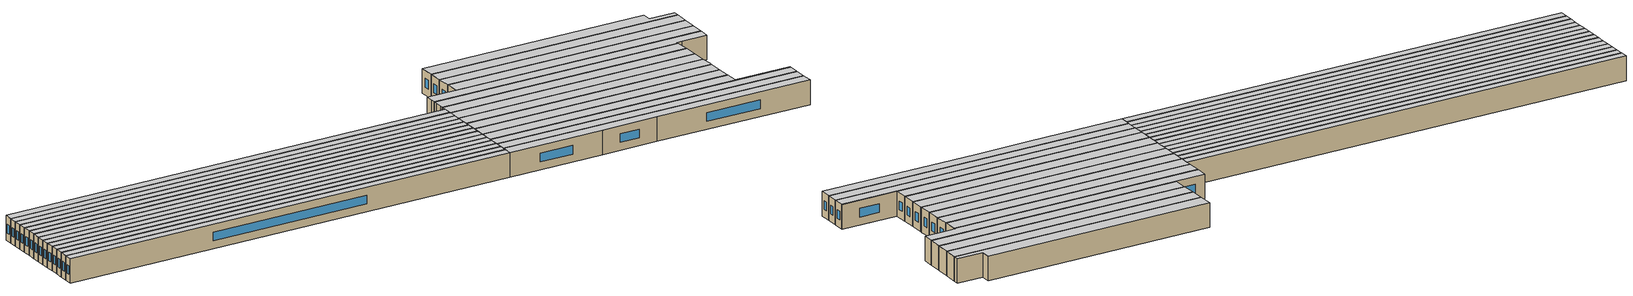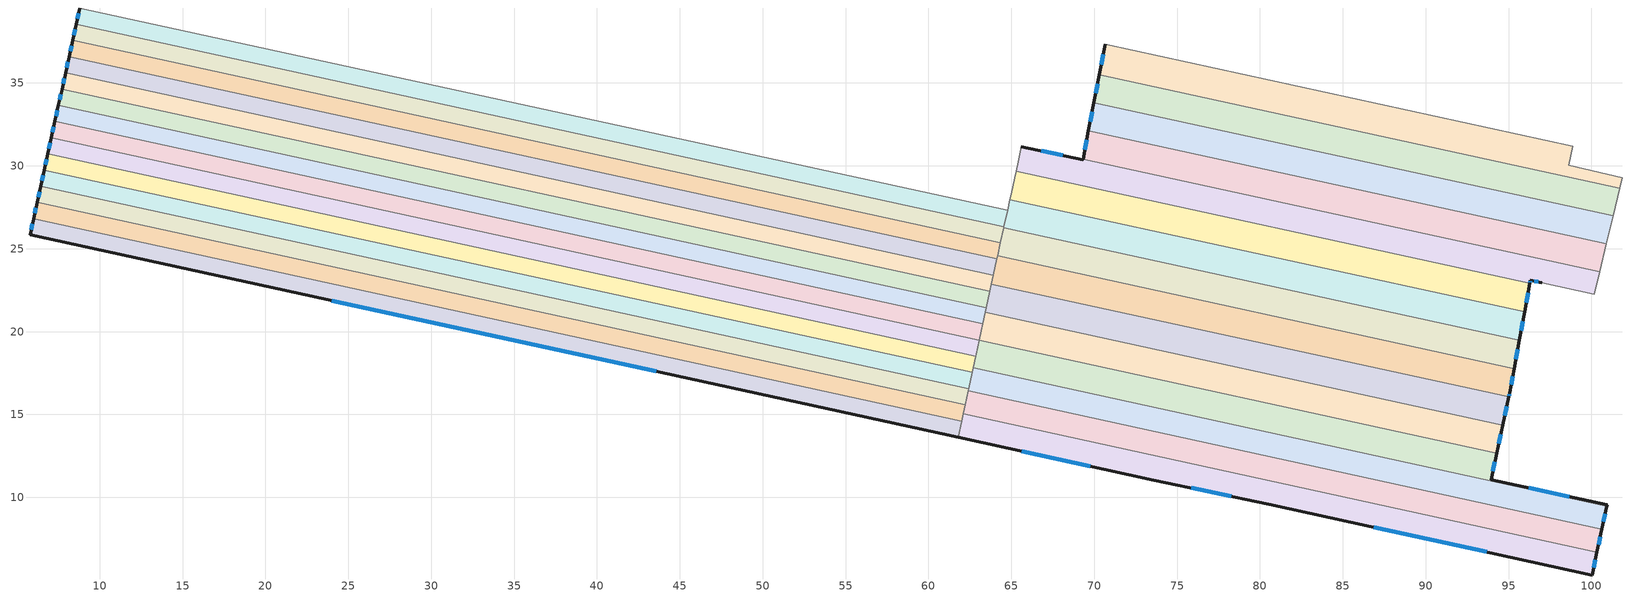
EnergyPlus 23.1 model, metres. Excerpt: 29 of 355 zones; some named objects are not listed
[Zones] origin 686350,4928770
0579a4736f0aea2d_F2_dwelling_15
 floor to 0579a4736f0aea2d_F1_dwelling_15 (EU_floor_Construction): 64.77,27.32 64.56,26.34 8.59,38.55 8.8,39.52 z6
 wall outside (EU_wall_Construction): 8.8,39.52 8.59,38.55 z6:9
 wall to 0579a4736f0aea2d_F2_dwelling_14 (EU_wall_Construction): 64.77,27.32 8.8,39.52 z6:9
 wall to 0579a4736f0aea2d_F2_dwelling_16 (EU_wall_Construction): 8.59,38.55 64.56,26.34 z6:9
 wall to 0579a4736f0aea2d_F2_dwelling_50 (EU_wall_Construction): 64.56,26.34 64.77,27.32 z6:9
 window (EU_Window_Construction): 8.73,39.21 8.66,38.86 z6.98:8.02
 ceiling to 0579a4736f0aea2d_F3_dwelling_15 (EU_floor_Construction): 64.56,26.34 64.77,27.32 8.8,39.52 8.59,38.55 z9
0579a4736f0aea2d_F2_dwelling_16
 floor to 0579a4736f0aea2d_F1_dwelling_16 (EU_floor_Construction): 64.56,26.34 64.34,25.36 8.37,37.57 8.59,38.55 z6
 wall outside (EU_wall_Construction): 8.59,38.55 8.37,37.57 z6:9
 wall to 0579a4736f0aea2d_F2_dwelling_17 (EU_wall_Construction): 8.37,37.57 64.34,25.36 z6:9
 wall to 0579a4736f0aea2d_F2_dwelling_51 (EU_wall_Construction): 64.34,25.36 64.54,26.27 z6:9
 wall to 0579a4736f0aea2d_F2_dwelling_50 (EU_wall_Construction): 64.54,26.27 64.56,26.34 z6:9
 window (EU_Window_Construction): 8.52,38.23 8.44,37.89 z6.98:8.02
 ceiling to 0579a4736f0aea2d_F3_dwelling_16 (EU_floor_Construction): 64.34,25.36 64.56,26.34 8.59,38.55 8.37,37.57 z9
0579a4736f0aea2d_F2_dwelling_17
 floor to 0579a4736f0aea2d_F1_dwelling_17 (EU_floor_Construction): 64.34,25.36 64.13,24.38 8.16,36.59 8.37,37.57 z6
 wall outside (EU_wall_Construction): 8.37,37.57 8.16,36.59 z6:9
 wall to 0579a4736f0aea2d_F2_dwelling_18 (EU_wall_Construction): 8.16,36.59 64.13,24.38 z6:9
 wall to 0579a4736f0aea2d_F2_dwelling_52 (EU_wall_Construction): 64.13,24.38 64.17,24.57 z6:9
 wall to 0579a4736f0aea2d_F2_dwelling_51 (EU_wall_Construction): 64.17,24.57 64.34,25.36 z6:9
 window (EU_Window_Construction): 8.3,37.25 8.23,36.91 z6.98:8.02
 ceiling to 0579a4736f0aea2d_F3_dwelling_17 (EU_floor_Construction): 64.13,24.38 64.34,25.36 8.37,37.57 8.16,36.59 z9
0579a4736f0aea2d_F2_dwelling_18
 floor to 0579a4736f0aea2d_F1_dwelling_18 (EU_floor_Construction): 64.13,24.38 63.92,23.4 7.94,35.61 8.16,36.59 z6
 wall outside (EU_wall_Construction): 8.16,36.59 7.94,35.61 z6:9
 wall to 0579a4736f0aea2d_F2_dwelling_19 (EU_wall_Construction): 7.94,35.61 63.92,23.4 z6:9
 wall to 0579a4736f0aea2d_F2_dwelling_52 (EU_wall_Construction): 63.92,23.4 64.13,24.38 z6:9
 window (EU_Window_Construction): 8.09,36.27 8.01,35.93 z6.98:8.02
 ceiling to 0579a4736f0aea2d_F3_dwelling_18 (EU_floor_Construction): 63.92,23.4 64.13,24.38 8.16,36.59 7.94,35.61 z9
0579a4736f0aea2d_F2_dwelling_19
 floor to 0579a4736f0aea2d_F1_dwelling_19 (EU_floor_Construction): 63.92,23.4 63.7,22.43 7.73,34.64 7.94,35.61 z6
 wall outside (EU_wall_Construction): 7.94,35.61 7.73,34.64 z6:9
 wall to 0579a4736f0aea2d_F2_dwelling_20 (EU_wall_Construction): 7.73,34.64 63.7,22.43 z6:9
 wall to 0579a4736f0aea2d_F2_dwelling_53 (EU_wall_Construction): 63.7,22.43 63.8,22.87 z6:9
 wall to 0579a4736f0aea2d_F2_dwelling_52 (EU_wall_Construction): 63.8,22.87 63.92,23.4 z6:9
 window (EU_Window_Construction): 7.87,35.3 7.8,34.95 z6.98:8.02
 ceiling to 0579a4736f0aea2d_F3_dwelling_19 (EU_floor_Construction): 63.7,22.43 63.92,23.4 7.94,35.61 7.73,34.64 z9
0579a4736f0aea2d_F2_dwelling_20
 floor to 0579a4736f0aea2d_F1_dwelling_20 (EU_floor_Construction): 63.7,22.43 63.49,21.45 7.51,33.66 7.73,34.64 z6
 wall outside (EU_wall_Construction): 7.73,34.64 7.51,33.66 z6:9
 wall to 0579a4736f0aea2d_F2_dwelling_21 (EU_wall_Construction): 7.51,33.66 63.49,21.45 z6:9
 wall to 0579a4736f0aea2d_F2_dwelling_53 (EU_wall_Construction): 63.49,21.45 63.7,22.43 z6:9
 window (EU_Window_Construction): 7.66,34.32 7.58,33.98 z6.98:8.02
 ceiling to 0579a4736f0aea2d_F3_dwelling_20 (EU_floor_Construction): 63.49,21.45 63.7,22.43 7.73,34.64 7.51,33.66 z9
0579a4736f0aea2d_F2_dwelling_21
 floor to 0579a4736f0aea2d_F1_dwelling_21 (EU_floor_Construction): 63.49,21.45 63.28,20.47 7.3,32.68 7.51,33.66 z6
 wall outside (EU_wall_Construction): 7.51,33.66 7.3,32.68 z6:9
 wall to 0579a4736f0aea2d_F2_dwelling_22 (EU_wall_Construction): 7.3,32.68 63.28,20.47 z6:9
 wall to 0579a4736f0aea2d_F2_dwelling_54 (EU_wall_Construction): 63.28,20.47 63.43,21.18 z6:9
 wall to 0579a4736f0aea2d_F2_dwelling_53 (EU_wall_Construction): 63.43,21.18 63.49,21.45 z6:9
 window (EU_Window_Construction): 7.44,33.34 7.37,33 z6.98:8.02
 ceiling to 0579a4736f0aea2d_F3_dwelling_21 (EU_floor_Construction): 63.28,20.47 63.49,21.45 7.51,33.66 7.3,32.68 z9
0579a4736f0aea2d_F2_dwelling_22
 floor to 0579a4736f0aea2d_F1_dwelling_22 (EU_floor_Construction): 63.28,20.47 63.06,19.49 7.08,31.7 7.3,32.68 z6
 wall outside (EU_wall_Construction): 7.3,32.68 7.08,31.7 z6:9
 wall to 0579a4736f0aea2d_F2_dwelling_23 (EU_wall_Construction): 7.08,31.7 63.06,19.49 63.18,20.04 z6:9
 wall to 0579a4736f0aea2d_F2_dwelling_54 (EU_wall_Construction): 63.18,20.04 63.28,20.47 z6:9
 window (EU_Window_Construction): 7.23,32.36 7.15,32.02 z6.98:8.02
 ceiling to 0579a4736f0aea2d_F3_dwelling_22 (EU_floor_Construction): 63.06,19.49 63.28,20.47 7.3,32.68 7.08,31.7 z9
0579a4736f0aea2d_F2_dwelling_23
 floor to 0579a4736f0aea2d_F1_dwelling_23 (EU_floor_Construction): 63.18,20.04 62.87,18.62 62.85,18.51 6.87,30.72 7.08,31.7 63.06,19.49 z6
 wall outside (EU_wall_Construction): 7.08,31.7 6.87,30.72 z6:9
 wall to 0579a4736f0aea2d_F2_dwelling_24 (EU_wall_Construction): 6.87,30.72 62.85,18.51 z6:9
 wall to 0579a4736f0aea2d_F2_dwelling_55 (EU_wall_Construction): 62.85,18.51 62.87,18.62 63.06,19.48 z6:9
 wall to 0579a4736f0aea2d_F2_dwelling_54 (EU_wall_Construction): 63.06,19.48 63.18,20.04 z6:9
 window (EU_Window_Construction): 7.01,31.38 6.94,31.04 z6.98:8.02
 ceiling to 0579a4736f0aea2d_F3_dwelling_23 (EU_floor_Construction): 62.87,18.62 63.18,20.04 63.06,19.49 7.08,31.7 6.87,30.72 62.85,18.51 z9
0579a4736f0aea2d_F2_dwelling_24
 floor to 0579a4736f0aea2d_F1_dwelling_24 (EU_floor_Construction): 62.85,18.51 62.64,17.54 6.66,29.75 6.87,30.72 z6
 wall outside (EU_wall_Construction): 6.87,30.72 6.66,29.75 z6:9
 wall to 0579a4736f0aea2d_F2_dwelling_25 (EU_wall_Construction): 6.66,29.75 62.64,17.54 z6:9
 wall to 0579a4736f0aea2d_F2_dwelling_56 (EU_wall_Construction): 62.64,17.54 62.7,17.81 z6:9
 wall to 0579a4736f0aea2d_F2_dwelling_55 (EU_wall_Construction): 62.7,17.81 62.85,18.52 z6:9
 window (EU_Window_Construction): 6.8,30.41 6.72,30.07 z6.98:8.02
 ceiling to 0579a4736f0aea2d_F3_dwelling_24 (EU_floor_Construction): 62.64,17.54 62.85,18.51 6.87,30.72 6.66,29.75 z9
0579a4736f0aea2d_F2_dwelling_25
 floor to 0579a4736f0aea2d_F1_dwelling_25 (EU_floor_Construction): 62.64,17.54 62.42,16.56 6.44,28.77 6.66,29.75 z6
 wall outside (EU_wall_Construction): 6.66,29.75 6.44,28.77 z6:9
 wall to 0579a4736f0aea2d_F2_dwelling_26 (EU_wall_Construction): 6.44,28.77 62.42,16.56 z6:9
 wall to 0579a4736f0aea2d_F2_dwelling_56 (EU_wall_Construction): 62.42,16.56 62.64,17.54 z6:9
 window (EU_Window_Construction): 6.59,29.43 6.51,29.09 z6.98:8.02
 ceiling to 0579a4736f0aea2d_F3_dwelling_25 (EU_floor_Construction): 62.42,16.56 62.64,17.54 6.66,29.75 6.44,28.77 z9
0579a4736f0aea2d_F2_dwelling_26
 floor to 0579a4736f0aea2d_F1_dwelling_26 (EU_floor_Construction): 62.42,16.56 62.21,15.58 6.23,27.79 6.44,28.77 z6
 wall outside (EU_wall_Construction): 6.44,28.77 6.23,27.79 z6:9
 wall to 0579a4736f0aea2d_F2_dwelling_27 (EU_wall_Construction): 6.23,27.79 62.21,15.58 z6:9
 wall to 0579a4736f0aea2d_F2_dwelling_57 (EU_wall_Construction): 62.21,15.58 62.39,16.42 z6:9
 wall to 0579a4736f0aea2d_F2_dwelling_56 (EU_wall_Construction): 62.39,16.42 62.42,16.56 z6:9
 window (EU_Window_Construction): 6.37,28.45 6.3,28.11 z6.98:8.02
 ceiling to 0579a4736f0aea2d_F3_dwelling_26 (EU_floor_Construction): 62.21,15.58 62.42,16.56 6.44,28.77 6.23,27.79 z9
0579a4736f0aea2d_F2_dwelling_27
 floor to 0579a4736f0aea2d_F1_dwelling_27 (EU_floor_Construction): 62.21,15.58 62,14.6 6.01,26.82 6.23,27.79 z6
 wall outside (EU_wall_Construction): 6.23,27.79 6.01,26.82 z6:9
 wall to 0579a4736f0aea2d_F2_dwelling_28 (EU_wall_Construction): 6.01,26.82 62,14.6 z6:9
 wall to 0579a4736f0aea2d_F2_dwelling_58 (EU_wall_Construction): 62,14.6 62.09,15.04 z6:9
 wall to 0579a4736f0aea2d_F2_dwelling_57 (EU_wall_Construction): 62.09,15.04 62.21,15.58 z6:9
 window (EU_Window_Construction): 6.16,27.48 6.08,27.13 z6.98:8.02
 ceiling to 0579a4736f0aea2d_F3_dwelling_27 (EU_floor_Construction): 62,14.6 62.21,15.58 6.23,27.79 6.01,26.82 z9
0579a4736f0aea2d_F2_dwelling_28
 floor to 0579a4736f0aea2d_F1_dwelling_28 (EU_floor_Construction): 62,14.6 61.78,13.63 5.8,25.84 6.01,26.82 z6
 wall outside (EU_wall_Construction): 6.01,26.82 5.8,25.84 61.78,13.63 z6:9
 wall to 0579a4736f0aea2d_F2_dwelling_58 (EU_wall_Construction): 61.78,13.63 62,14.6 z6:9
 window (EU_Window_Construction): 24,21.87 43.58,17.6 / 5.94,26.5 5.87,26.16 z6.98:8.02
 ceiling to 0579a4736f0aea2d_F3_dwelling_28 (EU_floor_Construction): 61.78,13.63 62,14.6 6.01,26.82 5.8,25.84 z9
0579a4736f0aea2d_F2_dwelling_44
 floor to 0579a4736f0aea2d_F1_dwelling_44 (EU_floor_Construction): 98.87,31.17 98.62,30.05 101.87,29.29 101.72,28.66 70.31,35.51 70.67,37.32 z6
 wall outside (EU_wall_Construction): 70.67,37.32 70.31,35.51 z6:9
 wall to 0579a4736f0aea2d_F2_dwelling_45 (EU_wall_Construction): 70.31,35.51 101.72,28.66 z6:9
 wall to 0579a4736f0aea2d_F2_dwelling_43 (EU_wall_Construction): 98.87,31.17 70.67,37.32 z6:9
 wall adiabatic (EU_wall_Construction): 101.72,28.66 101.87,29.29 98.62,30.05 98.87,31.17 z6:9
 window (EU_Window_Construction): 70.55,36.73 70.43,36.1 z6.98:8.02
 ceiling to 0579a4736f0aea2d_F3_dwelling_44 (EU_floor_Construction): 101.72,28.66 101.87,29.29 98.62,30.05 98.87,31.17 70.67,37.32 70.31,35.51 z9
0579a4736f0aea2d_F2_dwelling_45
 floor to 0579a4736f0aea2d_F1_dwelling_45 (EU_floor_Construction): 101.72,28.66 101.31,26.98 69.98,33.82 70.31,35.51 z6
 wall outside (EU_wall_Construction): 70.31,35.51 69.98,33.82 z6:9
 wall adiabatic (EU_wall_Construction): 101.31,26.98 101.72,28.66 z6:9
 wall to 0579a4736f0aea2d_F2_dwelling_46 (EU_wall_Construction): 69.98,33.82 101.31,26.98 z6:9
 window (EU_Window_Construction): 70.21,34.96 70.09,34.37 z6.98:8.02
 ceiling to 0579a4736f0aea2d_F3_dwelling_45 (EU_floor_Construction): 101.31,26.98 101.72,28.66 70.31,35.51 69.98,33.82 z9
0579a4736f0aea2d_F2_dwelling_46
 floor to 0579a4736f0aea2d_F1_dwelling_46 (EU_floor_Construction): 101.31,26.98 100.9,25.3 69.66,32.12 69.98,33.82 z6
 wall outside (EU_wall_Construction): 69.98,33.82 69.66,32.12 z6:9
 wall adiabatic (EU_wall_Construction): 100.9,25.3 101.31,26.98 z6:9
 wall to 0579a4736f0aea2d_F2_dwelling_47 (EU_wall_Construction): 69.66,32.12 100.9,25.3 z6:9
 window (EU_Window_Construction): 69.88,33.26 69.76,32.67 z6.98:8.02
 ceiling to 0579a4736f0aea2d_F3_dwelling_46 (EU_floor_Construction): 100.9,25.3 101.31,26.98 69.98,33.82 69.66,32.12 z9
0579a4736f0aea2d_F2_dwelling_47
 floor to 0579a4736f0aea2d_F1_dwelling_47 (EU_floor_Construction): 100.9,25.3 100.49,23.61 69.32,30.41 69.66,32.12 z6
 wall outside (EU_wall_Construction): 69.66,32.12 69.32,30.41 z6:9
 wall adiabatic (EU_wall_Construction): 100.49,23.61 100.9,25.3 z6:9
 wall to 0579a4736f0aea2d_F2_dwelling_48 (EU_wall_Construction): 69.32,30.41 100.49,23.61 z6:9
 window (EU_Window_Construction): 69.55,31.56 69.43,30.97 z6.98:8.02
 ceiling to 0579a4736f0aea2d_F3_dwelling_47 (EU_floor_Construction): 100.49,23.61 100.9,25.3 69.66,32.12 69.32,30.41 z9
0579a4736f0aea2d_F2_dwelling_48
 floor to 0579a4736f0aea2d_F1_dwelling_48 (EU_floor_Construction): 100.49,23.61 100.17,22.27 97.01,22.95 96.32,23.1 96.28,22.91 65.28,29.67 65.61,31.16 69.32,30.37 69.32,30.41 z6
 wall outside (EU_wall_Construction): 96.28,22.91 96.32,23.1 97.01,22.95 / 69.32,30.41 69.32,30.37 65.61,31.16 z6:9
 wall to 0579a4736f0aea2d_F2_dwelling_49 (EU_wall_Construction): 65.28,29.67 96.28,22.91 z6:9
 wall adiabatic (EU_wall_Construction): 97.01,22.95 100.17,22.27 100.49,23.61 z6:9
 wall to 0579a4736f0aea2d_F2_dwelling_11 (EU_wall_Construction): 65.61,31.16 65.41,30.25 z6:9
 wall to 0579a4736f0aea2d_F2_dwelling_12 (EU_wall_Construction): 65.41,30.25 65.28,29.68 z6:9
 window (EU_Window_Construction): 96.29,22.97 96.3,23.04 / 68.11,30.63 66.81,30.9 / 96.54,23.05 96.78,22.99 z6.98:8.02
 ceiling to 0579a4736f0aea2d_F3_dwelling_48 (EU_floor_Construction): 100.17,22.27 100.49,23.61 69.32,30.41 69.32,30.37 65.61,31.16 65.28,29.67 96.28,22.91 96.32,23.1 97.01,22.95 z9
0579a4736f0aea2d_F2_dwelling_49
 floor to 0579a4736f0aea2d_F1_dwelling_49 (EU_floor_Construction): 96.28,22.91 95.97,21.2 64.91,27.97 65.28,29.67 z6
 wall outside (EU_wall_Construction): 95.97,21.2 96.28,22.91 z6:9
 wall to 0579a4736f0aea2d_F2_dwelling_50 (EU_wall_Construction): 64.91,27.97 95.97,21.2 z6:9
 wall to 0579a4736f0aea2d_F2_dwelling_12 (EU_wall_Construction): 65.28,29.67 65.2,29.27 z6:9
 wall to 0579a4736f0aea2d_F2_dwelling_13 (EU_wall_Construction): 65.2,29.27 64.98,28.29 z6:9
 wall to 0579a4736f0aea2d_F2_dwelling_14 (EU_wall_Construction): 64.98,28.29 64.91,27.97 z6:9
 window (EU_Window_Construction): 96.07,21.75 96.18,22.35 z6.98:8.02
 ceiling to 0579a4736f0aea2d_F3_dwelling_49 (EU_floor_Construction): 95.97,21.2 96.28,22.91 65.28,29.67 64.91,27.97 z9
0579a4736f0aea2d_F2_dwelling_50
 floor to 0579a4736f0aea2d_F1_dwelling_50 (EU_floor_Construction): 95.97,21.2 95.65,19.48 64.54,26.27 64.91,27.97 z6
 wall outside (EU_wall_Construction): 95.65,19.48 95.97,21.2 z6:9
 wall to 0579a4736f0aea2d_F2_dwelling_51 (EU_wall_Construction): 64.54,26.27 95.65,19.48 z6:9
 wall to 0579a4736f0aea2d_F2_dwelling_14 (EU_wall_Construction): 64.91,27.97 64.77,27.32 z6:9
 window (EU_Window_Construction): 95.75,20.04 95.86,20.64 z6.98:8.02
 ceiling to 0579a4736f0aea2d_F3_dwelling_50 (EU_floor_Construction): 95.65,19.48 95.97,21.2 64.91,27.97 64.54,26.27 z9
0579a4736f0aea2d_F2_dwelling_51
 floor to 0579a4736f0aea2d_F1_dwelling_51 (EU_floor_Construction): 95.65,19.48 95.34,17.77 64.17,24.57 64.54,26.27 z6
 wall outside (EU_wall_Construction): 95.34,17.77 95.65,19.48 z6:9
 wall to 0579a4736f0aea2d_F2_dwelling_52 (EU_wall_Construction): 64.17,24.57 95.34,17.77 z6:9
 window (EU_Window_Construction): 95.44,18.33 95.55,18.92 z6.98:8.02
 ceiling to 0579a4736f0aea2d_F3_dwelling_51 (EU_floor_Construction): 95.34,17.77 95.65,19.48 64.54,26.27 64.17,24.57 z9
0579a4736f0aea2d_F2_dwelling_52
 floor to 0579a4736f0aea2d_F1_dwelling_52 (EU_floor_Construction): 95.34,17.77 95.07,16.31 95.01,16.06 63.8,22.87 64.17,24.57 z6
 wall outside (EU_wall_Construction): 95.01,16.06 95.07,16.31 95.34,17.77 z6:9
 wall to 0579a4736f0aea2d_F2_dwelling_53 (EU_wall_Construction): 63.8,22.87 95.01,16.06 z6:9
 window (EU_Window_Construction): 95.15,16.78 95.25,17.29 / 95.03,16.14 95.05,16.23 z6.98:8.02
 ceiling to 0579a4736f0aea2d_F3_dwelling_52 (EU_floor_Construction): 95.01,16.06 95.07,16.31 95.34,17.77 64.17,24.57 63.8,22.87 z9
0579a4736f0aea2d_F2_dwelling_53
 floor to 0579a4736f0aea2d_F1_dwelling_53 (EU_floor_Construction): 95.01,16.06 94.65,14.37 63.43,21.18 63.8,22.87 z6
 wall outside (EU_wall_Construction): 94.65,14.37 95.01,16.06 z6:9
 wall to 0579a4736f0aea2d_F2_dwelling_54 (EU_wall_Construction): 63.43,21.18 94.65,14.37 z6:9
 window (EU_Window_Construction): 94.77,14.92 94.9,15.51 z6.98:8.02
 ceiling to 0579a4736f0aea2d_F3_dwelling_53 (EU_floor_Construction): 94.65,14.37 95.01,16.06 63.8,22.87 63.43,21.18 z9
0579a4736f0aea2d_F2_dwelling_54
 floor to 0579a4736f0aea2d_F1_dwelling_54 (EU_floor_Construction): 94.65,14.37 94.29,12.67 63.06,19.48 63.43,21.18 z6
 wall outside (EU_wall_Construction): 94.29,12.67 94.65,14.37 z6:9
 wall to 0579a4736f0aea2d_F2_dwelling_55 (EU_wall_Construction): 63.06,19.48 94.29,12.67 z6:9
 window (EU_Window_Construction): 94.41,13.22 94.53,13.81 z6.98:8.02
 ceiling to 0579a4736f0aea2d_F3_dwelling_54 (EU_floor_Construction): 94.29,12.67 94.65,14.37 63.43,21.18 63.06,19.48 z9
0579a4736f0aea2d_F2_dwelling_55
 floor to 0579a4736f0aea2d_F1_dwelling_55 (EU_floor_Construction): 94.29,12.67 93.94,11.07 100.94,9.56 100.93,9.47 62.69,17.81 63.06,19.48 z6
 wall outside (EU_wall_Construction): 100.93,9.47 100.94,9.56 93.94,11.07 94.29,12.67 z6:9
 wall to 0579a4736f0aea2d_F2_dwelling_56 (EU_wall_Construction): 62.69,17.81 100.93,9.47 z6:9
 window (EU_Window_Construction): 94.06,11.59 94.18,12.15 / 98.67,10.05 96.22,10.58 z6.98:8.02
 ceiling to 0579a4736f0aea2d_F3_dwelling_55 (EU_floor_Construction): 100.93,9.47 100.94,9.56 93.94,11.07 94.29,12.67 63.06,19.48 62.69,17.81 z9
0579a4736f0aea2d_F2_dwelling_56
 floor to 0579a4736f0aea2d_F1_dwelling_56 (EU_floor_Construction): 100.93,9.47 100.63,8.08 62.39,16.42 62.69,17.81 z6
 wall outside (EU_wall_Construction): 100.63,8.08 100.93,9.47 z6:9
 wall to 0579a4736f0aea2d_F2_dwelling_57 (EU_wall_Construction): 62.39,16.42 100.63,8.08 z6:9
 window (EU_Window_Construction): 100.72,8.53 100.83,9.02 z6.98:8.02
 ceiling to 0579a4736f0aea2d_F3_dwelling_56 (EU_floor_Construction): 100.63,8.08 100.93,9.47 62.69,17.81 62.39,16.42 z9
0579a4736f0aea2d_F2_dwelling_57
 floor to 0579a4736f0aea2d_F1_dwelling_57 (EU_floor_Construction): 100.63,8.08 100.33,6.7 62.09,15.04 62.39,16.42 z6
 wall outside (EU_wall_Construction): 100.33,6.7 100.63,8.08 z6:9
 wall to 0579a4736f0aea2d_F2_dwelling_58 (EU_wall_Construction): 62.09,15.04 100.33,6.7 z6:9
 window (EU_Window_Construction): 100.43,7.15 100.53,7.63 z6.98:8.02
 ceiling to 0579a4736f0aea2d_F3_dwelling_57 (EU_floor_Construction): 100.33,6.7 100.63,8.08 62.39,16.42 62.09,15.04 z9
0579a4736f0aea2d_F2_dwelling_58
 floor to 0579a4736f0aea2d_F1_dwelling_58 (EU_floor_Construction): 100.33,6.7 100.04,5.32 80.53,9.6 73.61,11.05 61.78,13.63 62.09,15.04 z6
 wall outside (EU_wall_Construction): 61.78,13.63 73.61,11.05 80.53,9.6 100.04,5.32 100.33,6.7 z6:9
 window (EU_Window_Construction): 65.63,12.79 69.76,11.89 / 100.13,5.77 100.23,6.25 / 86.87,8.21 93.69,6.71 / 75.86,10.58 78.28,10.07 z6.98:8.02
 ceiling to 0579a4736f0aea2d_F3_dwelling_58 (EU_floor_Construction): 100.04,5.32 100.33,6.7 62.09,15.04 61.78,13.63 73.61,11.05 80.53,9.6 z9
[Building]
EU S2 Campaign: North Axis=0; Terrain=City; Solar Distribution=FullExterior
[Site:Location]
Bologna: Latitude=44.5; Longitude=11.25; Time Zone=1; Elevation=37
[SizingPeriod:WeatherFileDays]
AnnualSizingPeriod: Begin Month=1; Begin Day of Month=1; End Month=12; End Day of Month=31; Day of Week for Start Day=Monday; Use Weather File Daylight Saving Period=No; Use Weather File Rain and Snow Indicators=No
[MATERIAL]
EU_InternalMass_Material: Roughness=MediumRough; Thickness=0.1; Conductivity=1; Density=1800; Specific Heat=900; Thermal Absorptance=0.9; Solar Absorptance=0.7; Visible Absorptance=0.7
[MATERIAL:NOMASS] Roughness=MediumRough; Thermal Absorptance=0.9; Solar Absorptance=0.7; Visible Absorptance=0.7
Name | Thermal Resistance
EU_wall_NoMass | 0.905828
EU_floor_NoMass | 0.67114
[WINDOWMATERIAL:SIMPLEGLAZINGSYSTEM]
EU_Window_SimpleGlazing: UFactor=4.52486; Solar Heat Gain Coefficient=0.85; Visible Transmittance=0.85
[CONSTRUCTION]
EU_wall_Construction: EU_wall_NoMass
EU_floor_Construction: EU_floor_NoMass
EU_Window_Construction: EU_Window_SimpleGlazing
EU_InternalMass_Construction: EU_InternalMass_Material
[ZONE] Type=1; Multiplier=1; Ceiling Height=autocalculate; Floor Area=autocalculate; Part of Total Floor Area=Yes
Name | Volume
0579a4736f0aea2d_F2_dwelling_15 | 171.966
0579a4736f0aea2d_F2_dwelling_16 | 172.055
0579a4736f0aea2d_F2_dwelling_17 | 171.892
0579a4736f0aea2d_F2_dwelling_18 | 172.147
0579a4736f0aea2d_F2_dwelling_19 | 171.983
0579a4736f0aea2d_F2_dwelling_20 | 172.136
0579a4736f0aea2d_F2_dwelling_21 | 171.907
0579a4736f0aea2d_F2_dwelling_22 | 172.099
0579a4736f0aea2d_F2_dwelling_23 | 172.065
0579a4736f0aea2d_F2_dwelling_24 | 172.004
0579a4736f0aea2d_F2_dwelling_25 | 172.007
0579a4736f0aea2d_F2_dwelling_26 | 172.009
0579a4736f0aea2d_F2_dwelling_27 | 171.995
0579a4736f0aea2d_F2_dwelling_28 | 172.121
0579a4736f0aea2d_F2_dwelling_44 | 166.306
0579a4736f0aea2d_F2_dwelling_45 | 166.301
0579a4736f0aea2d_F2_dwelling_46 | 166.381
0579a4736f0aea2d_F2_dwelling_47 | 166.296
0579a4736f0aea2d_F2_dwelling_48 | 166.308
0579a4736f0aea2d_F2_dwelling_49 | 166.241
0579a4736f0aea2d_F2_dwelling_50 | 166.333
0579a4736f0aea2d_F2_dwelling_51 | 166.26
0579a4736f0aea2d_F2_dwelling_52 | 166.288
0579a4736f0aea2d_F2_dwelling_53 | 166.369
0579a4736f0aea2d_F2_dwelling_54 | 166.298
0579a4736f0aea2d_F2_dwelling_55 | 166.273
0579a4736f0aea2d_F2_dwelling_56 | 166.307
0579a4736f0aea2d_F2_dwelling_57 | 166.371
0579a4736f0aea2d_F2_dwelling_58 | 166.23
[INTERNALMASS] Construction=EU_InternalMass_Construction
Name | Zone or ZoneList | Surface Area
0579a4736f0aea2d_F2_dwelling_15_EU_InternalMass | 0579a4736f0aea2d_F2_dwelling_15 | 57.3223
0579a4736f0aea2d_F2_dwelling_16_EU_InternalMass | 0579a4736f0aea2d_F2_dwelling_16 | 57.3514
0579a4736f0aea2d_F2_dwelling_17_EU_InternalMass | 0579a4736f0aea2d_F2_dwelling_17 | 57.2974
0579a4736f0aea2d_F2_dwelling_18_EU_InternalMass | 0579a4736f0aea2d_F2_dwelling_18 | 57.3824
0579a4736f0aea2d_F2_dwelling_19_EU_InternalMass | 0579a4736f0aea2d_F2_dwelling_19 | 57.3274
0579a4736f0aea2d_F2_dwelling_20_EU_InternalMass | 0579a4736f0aea2d_F2_dwelling_20 | 57.3788
0579a4736f0aea2d_F2_dwelling_21_EU_InternalMass | 0579a4736f0aea2d_F2_dwelling_21 | 57.3025
0579a4736f0aea2d_F2_dwelling_22_EU_InternalMass | 0579a4736f0aea2d_F2_dwelling_22 | 57.366
0579a4736f0aea2d_F2_dwelling_23_EU_InternalMass | 0579a4736f0aea2d_F2_dwelling_23 | 57.3553
0579a4736f0aea2d_F2_dwelling_24_EU_InternalMass | 0579a4736f0aea2d_F2_dwelling_24 | 57.3345
0579a4736f0aea2d_F2_dwelling_25_EU_InternalMass | 0579a4736f0aea2d_F2_dwelling_25 | 57.3357
0579a4736f0aea2d_F2_dwelling_26_EU_InternalMass | 0579a4736f0aea2d_F2_dwelling_26 | 57.3366
0579a4736f0aea2d_F2_dwelling_27_EU_InternalMass | 0579a4736f0aea2d_F2_dwelling_27 | 57.332
0579a4736f0aea2d_F2_dwelling_28_EU_InternalMass | 0579a4736f0aea2d_F2_dwelling_28 | 57.3733
0579a4736f0aea2d_F2_dwelling_44_EU_InternalMass | 0579a4736f0aea2d_F2_dwelling_44 | 55.4351
0579a4736f0aea2d_F2_dwelling_45_EU_InternalMass | 0579a4736f0aea2d_F2_dwelling_45 | 55.434
0579a4736f0aea2d_F2_dwelling_46_EU_InternalMass | 0579a4736f0aea2d_F2_dwelling_46 | 55.4603
0579a4736f0aea2d_F2_dwelling_47_EU_InternalMass | 0579a4736f0aea2d_F2_dwelling_47 | 55.4319
0579a4736f0aea2d_F2_dwelling_48_EU_InternalMass | 0579a4736f0aea2d_F2_dwelling_48 | 55.4359
0579a4736f0aea2d_F2_dwelling_49_EU_InternalMass | 0579a4736f0aea2d_F2_dwelling_49 | 55.4137
0579a4736f0aea2d_F2_dwelling_50_EU_InternalMass | 0579a4736f0aea2d_F2_dwelling_50 | 55.4447
0579a4736f0aea2d_F2_dwelling_51_EU_InternalMass | 0579a4736f0aea2d_F2_dwelling_51 | 55.4199
0579a4736f0aea2d_F2_dwelling_52_EU_InternalMass | 0579a4736f0aea2d_F2_dwelling_52 | 55.4291
0579a4736f0aea2d_F2_dwelling_53_EU_InternalMass | 0579a4736f0aea2d_F2_dwelling_53 | 55.4562
0579a4736f0aea2d_F2_dwelling_54_EU_InternalMass | 0579a4736f0aea2d_F2_dwelling_54 | 55.4329
0579a4736f0aea2d_F2_dwelling_55_EU_InternalMass | 0579a4736f0aea2d_F2_dwelling_55 | 55.4241
0579a4736f0aea2d_F2_dwelling_56_EU_InternalMass | 0579a4736f0aea2d_F2_dwelling_56 | 55.4357
0579a4736f0aea2d_F2_dwelling_57_EU_InternalMass | 0579a4736f0aea2d_F2_dwelling_57 | 55.4571
0579a4736f0aea2d_F2_dwelling_58_EU_InternalMass | 0579a4736f0aea2d_F2_dwelling_58 | 55.4098
[OTHEREQUIPMENT] Fuel Type=Electricity; Design Level Calculation Method=Watts/Area; Power per Zone Floor Area=1; Fraction Latent=0; Fraction Radiant=0; Fraction Lost=0; Carbon Dioxide Generation Rate=0; EndUse Subcategory=EU_Step8_InternalGains
Name | Zone or ZoneList or Space or SpaceList | Schedule
EU_Step8_InternalGain_0579a4736f0aea2d_F2_dwelling_15_f000 | 0579a4736f0aea2d_F2_dwelling_15 | EU_Step8_GainSchedule_0579a4736f0aea2d_F2_dwelling_15_f000
EU_Step8_InternalGain_0579a4736f0aea2d_F2_dwelling_16_f000 | 0579a4736f0aea2d_F2_dwelling_16 | EU_Step8_GainSchedule_0579a4736f0aea2d_F2_dwelling_16_f000
EU_Step8_InternalGain_0579a4736f0aea2d_F2_dwelling_17_f000 | 0579a4736f0aea2d_F2_dwelling_17 | EU_Step8_GainSchedule_0579a4736f0aea2d_F2_dwelling_17_f000
EU_Step8_InternalGain_0579a4736f0aea2d_F2_dwelling_18_f000 | 0579a4736f0aea2d_F2_dwelling_18 | EU_Step8_GainSchedule_0579a4736f0aea2d_F2_dwelling_18_f000
EU_Step8_InternalGain_0579a4736f0aea2d_F2_dwelling_19_f000 | 0579a4736f0aea2d_F2_dwelling_19 | EU_Step8_GainSchedule_0579a4736f0aea2d_F2_dwelling_19_f000
EU_Step8_InternalGain_0579a4736f0aea2d_F2_dwelling_20_f000 | 0579a4736f0aea2d_F2_dwelling_20 | EU_Step8_GainSchedule_0579a4736f0aea2d_F2_dwelling_20_f000
EU_Step8_InternalGain_0579a4736f0aea2d_F2_dwelling_21_f000 | 0579a4736f0aea2d_F2_dwelling_21 | EU_Step8_GainSchedule_0579a4736f0aea2d_F2_dwelling_21_f000
EU_Step8_InternalGain_0579a4736f0aea2d_F2_dwelling_22_f000 | 0579a4736f0aea2d_F2_dwelling_22 | EU_Step8_GainSchedule_0579a4736f0aea2d_F2_dwelling_22_f000
EU_Step8_InternalGain_0579a4736f0aea2d_F2_dwelling_23_f000 | 0579a4736f0aea2d_F2_dwelling_23 | EU_Step8_GainSchedule_0579a4736f0aea2d_F2_dwelling_23_f000
EU_Step8_InternalGain_0579a4736f0aea2d_F2_dwelling_24_f000 | 0579a4736f0aea2d_F2_dwelling_24 | EU_Step8_GainSchedule_0579a4736f0aea2d_F2_dwelling_24_f000
EU_Step8_InternalGain_0579a4736f0aea2d_F2_dwelling_25_f000 | 0579a4736f0aea2d_F2_dwelling_25 | EU_Step8_GainSchedule_0579a4736f0aea2d_F2_dwelling_25_f000
EU_Step8_InternalGain_0579a4736f0aea2d_F2_dwelling_26_f000 | 0579a4736f0aea2d_F2_dwelling_26 | EU_Step8_GainSchedule_0579a4736f0aea2d_F2_dwelling_26_f000
EU_Step8_InternalGain_0579a4736f0aea2d_F2_dwelling_27_f000 | 0579a4736f0aea2d_F2_dwelling_27 | EU_Step8_GainSchedule_0579a4736f0aea2d_F2_dwelling_27_f000
EU_Step8_InternalGain_0579a4736f0aea2d_F2_dwelling_28_f000 | 0579a4736f0aea2d_F2_dwelling_28 | EU_Step8_GainSchedule_0579a4736f0aea2d_F2_dwelling_28_f000
EU_Step8_InternalGain_0579a4736f0aea2d_F2_dwelling_44_f000 | 0579a4736f0aea2d_F2_dwelling_44 | EU_Step8_GainSchedule_0579a4736f0aea2d_F2_dwelling_44_f000
EU_Step8_InternalGain_0579a4736f0aea2d_F2_dwelling_45_f000 | 0579a4736f0aea2d_F2_dwelling_45 | EU_Step8_GainSchedule_0579a4736f0aea2d_F2_dwelling_45_f000
EU_Step8_InternalGain_0579a4736f0aea2d_F2_dwelling_46_f000 | 0579a4736f0aea2d_F2_dwelling_46 | EU_Step8_GainSchedule_0579a4736f0aea2d_F2_dwelling_46_f000
EU_Step8_InternalGain_0579a4736f0aea2d_F2_dwelling_47_f000 | 0579a4736f0aea2d_F2_dwelling_47 | EU_Step8_GainSchedule_0579a4736f0aea2d_F2_dwelling_47_f000
EU_Step8_InternalGain_0579a4736f0aea2d_F2_dwelling_48_f000 | 0579a4736f0aea2d_F2_dwelling_48 | EU_Step8_GainSchedule_0579a4736f0aea2d_F2_dwelling_48_f000
EU_Step8_InternalGain_0579a4736f0aea2d_F2_dwelling_49_f000 | 0579a4736f0aea2d_F2_dwelling_49 | EU_Step8_GainSchedule_0579a4736f0aea2d_F2_dwelling_49_f000
EU_Step8_InternalGain_0579a4736f0aea2d_F2_dwelling_50_f000 | 0579a4736f0aea2d_F2_dwelling_50 | EU_Step8_GainSchedule_0579a4736f0aea2d_F2_dwelling_50_f000
EU_Step8_InternalGain_0579a4736f0aea2d_F2_dwelling_51_f000 | 0579a4736f0aea2d_F2_dwelling_51 | EU_Step8_GainSchedule_0579a4736f0aea2d_F2_dwelling_51_f000
EU_Step8_InternalGain_0579a4736f0aea2d_F2_dwelling_52_f000 | 0579a4736f0aea2d_F2_dwelling_52 | EU_Step8_GainSchedule_0579a4736f0aea2d_F2_dwelling_52_f000
EU_Step8_InternalGain_0579a4736f0aea2d_F2_dwelling_53_f000 | 0579a4736f0aea2d_F2_dwelling_53 | EU_Step8_GainSchedule_0579a4736f0aea2d_F2_dwelling_53_f000
EU_Step8_InternalGain_0579a4736f0aea2d_F2_dwelling_54_f000 | 0579a4736f0aea2d_F2_dwelling_54 | EU_Step8_GainSchedule_0579a4736f0aea2d_F2_dwelling_54_f000
EU_Step8_InternalGain_0579a4736f0aea2d_F2_dwelling_55_f000 | 0579a4736f0aea2d_F2_dwelling_55 | EU_Step8_GainSchedule_0579a4736f0aea2d_F2_dwelling_55_f000
EU_Step8_InternalGain_0579a4736f0aea2d_F2_dwelling_56_f000 | 0579a4736f0aea2d_F2_dwelling_56 | EU_Step8_GainSchedule_0579a4736f0aea2d_F2_dwelling_56_f000
EU_Step8_InternalGain_0579a4736f0aea2d_F2_dwelling_57_f000 | 0579a4736f0aea2d_F2_dwelling_57 | EU_Step8_GainSchedule_0579a4736f0aea2d_F2_dwelling_57_f000
EU_Step8_InternalGain_0579a4736f0aea2d_F2_dwelling_58_f000 | 0579a4736f0aea2d_F2_dwelling_58 | EU_Step8_GainSchedule_0579a4736f0aea2d_F2_dwelling_58_f000
[ZONEVENTILATION:DESIGNFLOWRATE] Schedule=EU_AlwaysOn; Design Flow Rate Calculation Method=AirChanges/Hour; Air Changes per Hour=0.73129; Ventilation Type=Natural; Fan Pressure Rise=0; Fan Total Efficiency=1; Constant Term Coefficient=1; Temperature Term Coefficient=0; Velocity Term Coefficient=0; Velocity Squared Term Coefficient=0; Minimum Indoor Temperature=-100; Maximum Indoor Temperature=100; Delta Temperature=-100; Minimum Outdoor Temperature=-100; Maximum Outdoor Temperature=100; Maximum Wind Speed=40
Name | Zone or ZoneList or Space or SpaceList
EU_ConstantAir_0579a4736f0aea2d_F2_dwelling_15 | 0579a4736f0aea2d_F2_dwelling_15
EU_ConstantAir_0579a4736f0aea2d_F2_dwelling_16 | 0579a4736f0aea2d_F2_dwelling_16
EU_ConstantAir_0579a4736f0aea2d_F2_dwelling_17 | 0579a4736f0aea2d_F2_dwelling_17
EU_ConstantAir_0579a4736f0aea2d_F2_dwelling_18 | 0579a4736f0aea2d_F2_dwelling_18
EU_ConstantAir_0579a4736f0aea2d_F2_dwelling_19 | 0579a4736f0aea2d_F2_dwelling_19
EU_ConstantAir_0579a4736f0aea2d_F2_dwelling_20 | 0579a4736f0aea2d_F2_dwelling_20
EU_ConstantAir_0579a4736f0aea2d_F2_dwelling_21 | 0579a4736f0aea2d_F2_dwelling_21
EU_ConstantAir_0579a4736f0aea2d_F2_dwelling_22 | 0579a4736f0aea2d_F2_dwelling_22
EU_ConstantAir_0579a4736f0aea2d_F2_dwelling_23 | 0579a4736f0aea2d_F2_dwelling_23
EU_ConstantAir_0579a4736f0aea2d_F2_dwelling_24 | 0579a4736f0aea2d_F2_dwelling_24
EU_ConstantAir_0579a4736f0aea2d_F2_dwelling_25 | 0579a4736f0aea2d_F2_dwelling_25
EU_ConstantAir_0579a4736f0aea2d_F2_dwelling_26 | 0579a4736f0aea2d_F2_dwelling_26
EU_ConstantAir_0579a4736f0aea2d_F2_dwelling_27 | 0579a4736f0aea2d_F2_dwelling_27
EU_ConstantAir_0579a4736f0aea2d_F2_dwelling_28 | 0579a4736f0aea2d_F2_dwelling_28
EU_ConstantAir_0579a4736f0aea2d_F2_dwelling_44 | 0579a4736f0aea2d_F2_dwelling_44
EU_ConstantAir_0579a4736f0aea2d_F2_dwelling_45 | 0579a4736f0aea2d_F2_dwelling_45
EU_ConstantAir_0579a4736f0aea2d_F2_dwelling_46 | 0579a4736f0aea2d_F2_dwelling_46
EU_ConstantAir_0579a4736f0aea2d_F2_dwelling_47 | 0579a4736f0aea2d_F2_dwelling_47
EU_ConstantAir_0579a4736f0aea2d_F2_dwelling_48 | 0579a4736f0aea2d_F2_dwelling_48
EU_ConstantAir_0579a4736f0aea2d_F2_dwelling_49 | 0579a4736f0aea2d_F2_dwelling_49
EU_ConstantAir_0579a4736f0aea2d_F2_dwelling_50 | 0579a4736f0aea2d_F2_dwelling_50
EU_ConstantAir_0579a4736f0aea2d_F2_dwelling_51 | 0579a4736f0aea2d_F2_dwelling_51
EU_ConstantAir_0579a4736f0aea2d_F2_dwelling_52 | 0579a4736f0aea2d_F2_dwelling_52
EU_ConstantAir_0579a4736f0aea2d_F2_dwelling_53 | 0579a4736f0aea2d_F2_dwelling_53
EU_ConstantAir_0579a4736f0aea2d_F2_dwelling_54 | 0579a4736f0aea2d_F2_dwelling_54
EU_ConstantAir_0579a4736f0aea2d_F2_dwelling_55 | 0579a4736f0aea2d_F2_dwelling_55
EU_ConstantAir_0579a4736f0aea2d_F2_dwelling_56 | 0579a4736f0aea2d_F2_dwelling_56
EU_ConstantAir_0579a4736f0aea2d_F2_dwelling_57 | 0579a4736f0aea2d_F2_dwelling_57
EU_ConstantAir_0579a4736f0aea2d_F2_dwelling_58 | 0579a4736f0aea2d_F2_dwelling_58
[HVACTEMPLATE:ZONE:IDEALLOADSAIRSYSTEM] System Availability Schedule=EU_AlwaysOn; Maximum Heating Supply Air Temperature=50; Minimum Cooling Supply Air Temperature=13; Maximum Heating Supply Air Humidity Ratio=0.0156; Minimum Cooling Supply Air Humidity Ratio=0.0077; Heating Limit=NoLimit; Cooling Limit=NoLimit; Heating Availability Schedule=EU_AlwaysOn; Cooling Availability Schedule=EU_CoolingOff; Dehumidification Control Type=ConstantSensibleHeatRatio; Cooling Sensible Heat Ratio=0.7; Dehumidification Setpoint=60; Humidification Control Type=None; Humidification Setpoint=30; Outdoor Air Method=None; Outdoor Air Flow Rate per Person=0.00944; Outdoor Air Flow Rate per Zone Floor Area=0; Outdoor Air Flow Rate per Zone=0; Demand Controlled Ventilation Type=None; Outdoor Air Economizer Type=NoEconomizer; Heat Recovery Type=None; Sensible Heat Recovery Effectiveness=0.7; Latent Heat Recovery Effectiveness=0.65
Name | Template Thermostat
0579a4736f0aea2d_F2_dwelling_15 | EU_HeatOnly_0579a4736f0aea2d_F2_dwelling_15
0579a4736f0aea2d_F2_dwelling_16 | EU_HeatOnly_0579a4736f0aea2d_F2_dwelling_16
0579a4736f0aea2d_F2_dwelling_17 | EU_HeatOnly_0579a4736f0aea2d_F2_dwelling_17
0579a4736f0aea2d_F2_dwelling_18 | EU_HeatOnly_0579a4736f0aea2d_F2_dwelling_18
0579a4736f0aea2d_F2_dwelling_19 | EU_HeatOnly_0579a4736f0aea2d_F2_dwelling_19
0579a4736f0aea2d_F2_dwelling_20 | EU_HeatOnly_0579a4736f0aea2d_F2_dwelling_20
0579a4736f0aea2d_F2_dwelling_21 | EU_HeatOnly_0579a4736f0aea2d_F2_dwelling_21
0579a4736f0aea2d_F2_dwelling_22 | EU_HeatOnly_0579a4736f0aea2d_F2_dwelling_22
0579a4736f0aea2d_F2_dwelling_23 | EU_HeatOnly_0579a4736f0aea2d_F2_dwelling_23
0579a4736f0aea2d_F2_dwelling_24 | EU_HeatOnly_0579a4736f0aea2d_F2_dwelling_24
0579a4736f0aea2d_F2_dwelling_25 | EU_HeatOnly_0579a4736f0aea2d_F2_dwelling_25
0579a4736f0aea2d_F2_dwelling_26 | EU_HeatOnly_0579a4736f0aea2d_F2_dwelling_26
0579a4736f0aea2d_F2_dwelling_27 | EU_HeatOnly_0579a4736f0aea2d_F2_dwelling_27
0579a4736f0aea2d_F2_dwelling_28 | EU_HeatOnly_0579a4736f0aea2d_F2_dwelling_28
0579a4736f0aea2d_F2_dwelling_44 | EU_HeatOnly_0579a4736f0aea2d_F2_dwelling_44
0579a4736f0aea2d_F2_dwelling_45 | EU_HeatOnly_0579a4736f0aea2d_F2_dwelling_45
0579a4736f0aea2d_F2_dwelling_46 | EU_HeatOnly_0579a4736f0aea2d_F2_dwelling_46
0579a4736f0aea2d_F2_dwelling_47 | EU_HeatOnly_0579a4736f0aea2d_F2_dwelling_47
0579a4736f0aea2d_F2_dwelling_48 | EU_HeatOnly_0579a4736f0aea2d_F2_dwelling_48
0579a4736f0aea2d_F2_dwelling_49 | EU_HeatOnly_0579a4736f0aea2d_F2_dwelling_49
0579a4736f0aea2d_F2_dwelling_50 | EU_HeatOnly_0579a4736f0aea2d_F2_dwelling_50
0579a4736f0aea2d_F2_dwelling_51 | EU_HeatOnly_0579a4736f0aea2d_F2_dwelling_51
0579a4736f0aea2d_F2_dwelling_52 | EU_HeatOnly_0579a4736f0aea2d_F2_dwelling_52
0579a4736f0aea2d_F2_dwelling_53 | EU_HeatOnly_0579a4736f0aea2d_F2_dwelling_53
0579a4736f0aea2d_F2_dwelling_54 | EU_HeatOnly_0579a4736f0aea2d_F2_dwelling_54
0579a4736f0aea2d_F2_dwelling_55 | EU_HeatOnly_0579a4736f0aea2d_F2_dwelling_55
0579a4736f0aea2d_F2_dwelling_56 | EU_HeatOnly_0579a4736f0aea2d_F2_dwelling_56
0579a4736f0aea2d_F2_dwelling_57 | EU_HeatOnly_0579a4736f0aea2d_F2_dwelling_57
0579a4736f0aea2d_F2_dwelling_58 | EU_HeatOnly_0579a4736f0aea2d_F2_dwelling_58
[SIZING:ZONE] Zone Cooling Design Supply Air Temperature Input Method=SupplyAirTemperature; Zone Cooling Design Supply Air Temperature=13; Zone Heating Design Supply Air Temperature Input Method=SupplyAirTemperature; Zone Heating Design Supply Air Temperature=50; Zone Cooling Design Supply Air Humidity Ratio=0.008; Zone Heating Design Supply Air Humidity Ratio=0.008; Cooling Design Air Flow Method=DesignDay; Cooling Design Air Flow Rate=0; Cooling Minimum Air Flow per Zone Floor Area=0.000762; Cooling Minimum Air Flow=0; Cooling Minimum Air Flow Fraction=0.2; Heating Design Air Flow Method=DesignDay; Heating Design Air Flow Rate=0; Heating Maximum Air Flow per Zone Floor Area=0.002032; Heating Maximum Air Flow=0.141576; Heating Maximum Air Flow Fraction=0.3; Account for Dedicated Outdoor Air System=No; Dedicated Outdoor Air System Control Strategy=NeutralSupplyAir; Dedicated Outdoor Air Low Setpoint Temperature for Design=autosize; Dedicated Outdoor Air High Setpoint Temperature for Design=autosize; Zone Load Sizing Method=Sensible Load Only No Latent Load; Zone Latent Cooling Design Supply Air Humidity Ratio Input Method=HumidityRatioDifference; Zone Cooling Design Supply Air Humidity Ratio Difference=0.005; Zone Latent Heating Design Supply Air Humidity Ratio Input Method=HumidityRatioDifference; Zone Humidification Design Supply Air Humidity Ratio Difference=0.005
0579a4736f0aea2d_F2_dwelling_15; 0579a4736f0aea2d_F2_dwelling_16; 0579a4736f0aea2d_F2_dwelling_17; 0579a4736f0aea2d_F2_dwelling_18; 0579a4736f0aea2d_F2_dwelling_19; 0579a4736f0aea2d_F2_dwelling_20; 0579a4736f0aea2d_F2_dwelling_21; 0579a4736f0aea2d_F2_dwelling_22; 0579a4736f0aea2d_F2_dwelling_23; 0579a4736f0aea2d_F2_dwelling_24; 0579a4736f0aea2d_F2_dwelling_25; 0579a4736f0aea2d_F2_dwelling_26; 0579a4736f0aea2d_F2_dwelling_27; 0579a4736f0aea2d_F2_dwelling_28; 0579a4736f0aea2d_F2_dwelling_44; 0579a4736f0aea2d_F2_dwelling_45; 0579a4736f0aea2d_F2_dwelling_46; 0579a4736f0aea2d_F2_dwelling_47; 0579a4736f0aea2d_F2_dwelling_48; 0579a4736f0aea2d_F2_dwelling_49; 0579a4736f0aea2d_F2_dwelling_50; 0579a4736f0aea2d_F2_dwelling_51; 0579a4736f0aea2d_F2_dwelling_52; 0579a4736f0aea2d_F2_dwelling_53; 0579a4736f0aea2d_F2_dwelling_54; 0579a4736f0aea2d_F2_dwelling_55; 0579a4736f0aea2d_F2_dwelling_56; 0579a4736f0aea2d_F2_dwelling_57; 0579a4736f0aea2d_F2_dwelling_58
[SCHEDULE:CONSTANT]
Name | Hourly Value
EU_AlwaysOn | 1
EU_CoolingOff | 0
[SCHEDULE:FILE] Column Number=1; Rows to Skip at Top=0; Number of Hours of Data=8760; Column Separator=Comma; Interpolate to Timestep=No; Minutes per Item=60; Adjust Schedule for Daylight Savings=Yes
Name | File
EU_Step8_GainSchedule_0579a4736f0aea2d_F2_dwelling_15_f000 | ../../schedules/0579a4736f0aea2d/0579a4736f0aea2d_F2_dwelling_15_f000_gain.csv
EU_Step8_GainSchedule_0579a4736f0aea2d_F2_dwelling_16_f000 | ../../schedules/0579a4736f0aea2d/0579a4736f0aea2d_F2_dwelling_16_f000_gain.csv
EU_Step8_GainSchedule_0579a4736f0aea2d_F2_dwelling_17_f000 | ../../schedules/0579a4736f0aea2d/0579a4736f0aea2d_F2_dwelling_17_f000_gain.csv
EU_Step8_GainSchedule_0579a4736f0aea2d_F2_dwelling_18_f000 | ../../schedules/0579a4736f0aea2d/0579a4736f0aea2d_F2_dwelling_18_f000_gain.csv
EU_Step8_GainSchedule_0579a4736f0aea2d_F2_dwelling_19_f000 | ../../schedules/0579a4736f0aea2d/0579a4736f0aea2d_F2_dwelling_19_f000_gain.csv
EU_Step8_GainSchedule_0579a4736f0aea2d_F2_dwelling_20_f000 | ../../schedules/0579a4736f0aea2d/0579a4736f0aea2d_F2_dwelling_20_f000_gain.csv
EU_Step8_GainSchedule_0579a4736f0aea2d_F2_dwelling_21_f000 | ../../schedules/0579a4736f0aea2d/0579a4736f0aea2d_F2_dwelling_21_f000_gain.csv
EU_Step8_GainSchedule_0579a4736f0aea2d_F2_dwelling_22_f000 | ../../schedules/0579a4736f0aea2d/0579a4736f0aea2d_F2_dwelling_22_f000_gain.csv
EU_Step8_GainSchedule_0579a4736f0aea2d_F2_dwelling_23_f000 | ../../schedules/0579a4736f0aea2d/0579a4736f0aea2d_F2_dwelling_23_f000_gain.csv
EU_Step8_GainSchedule_0579a4736f0aea2d_F2_dwelling_24_f000 | ../../schedules/0579a4736f0aea2d/0579a4736f0aea2d_F2_dwelling_24_f000_gain.csv
EU_Step8_GainSchedule_0579a4736f0aea2d_F2_dwelling_25_f000 | ../../schedules/0579a4736f0aea2d/0579a4736f0aea2d_F2_dwelling_25_f000_gain.csv
EU_Step8_GainSchedule_0579a4736f0aea2d_F2_dwelling_26_f000 | ../../schedules/0579a4736f0aea2d/0579a4736f0aea2d_F2_dwelling_26_f000_gain.csv
EU_Step8_GainSchedule_0579a4736f0aea2d_F2_dwelling_27_f000 | ../../schedules/0579a4736f0aea2d/0579a4736f0aea2d_F2_dwelling_27_f000_gain.csv
EU_Step8_GainSchedule_0579a4736f0aea2d_F2_dwelling_28_f000 | ../../schedules/0579a4736f0aea2d/0579a4736f0aea2d_F2_dwelling_28_f000_gain.csv
EU_Step8_GainSchedule_0579a4736f0aea2d_F2_dwelling_44_f000 | ../../schedules/0579a4736f0aea2d/0579a4736f0aea2d_F2_dwelling_44_f000_gain.csv
EU_Step8_GainSchedule_0579a4736f0aea2d_F2_dwelling_45_f000 | ../../schedules/0579a4736f0aea2d/0579a4736f0aea2d_F2_dwelling_45_f000_gain.csv
EU_Step8_GainSchedule_0579a4736f0aea2d_F2_dwelling_46_f000 | ../../schedules/0579a4736f0aea2d/0579a4736f0aea2d_F2_dwelling_46_f000_gain.csv
EU_Step8_GainSchedule_0579a4736f0aea2d_F2_dwelling_47_f000 | ../../schedules/0579a4736f0aea2d/0579a4736f0aea2d_F2_dwelling_47_f000_gain.csv
EU_Step8_GainSchedule_0579a4736f0aea2d_F2_dwelling_48_f000 | ../../schedules/0579a4736f0aea2d/0579a4736f0aea2d_F2_dwelling_48_f000_gain.csv
EU_Step8_GainSchedule_0579a4736f0aea2d_F2_dwelling_49_f000 | ../../schedules/0579a4736f0aea2d/0579a4736f0aea2d_F2_dwelling_49_f000_gain.csv
EU_Step8_GainSchedule_0579a4736f0aea2d_F2_dwelling_50_f000 | ../../schedules/0579a4736f0aea2d/0579a4736f0aea2d_F2_dwelling_50_f000_gain.csv
EU_Step8_GainSchedule_0579a4736f0aea2d_F2_dwelling_51_f000 | ../../schedules/0579a4736f0aea2d/0579a4736f0aea2d_F2_dwelling_51_f000_gain.csv
EU_Step8_GainSchedule_0579a4736f0aea2d_F2_dwelling_52_f000 | ../../schedules/0579a4736f0aea2d/0579a4736f0aea2d_F2_dwelling_52_f000_gain.csv
EU_Step8_GainSchedule_0579a4736f0aea2d_F2_dwelling_53_f000 | ../../schedules/0579a4736f0aea2d/0579a4736f0aea2d_F2_dwelling_53_f000_gain.csv
EU_Step8_GainSchedule_0579a4736f0aea2d_F2_dwelling_54_f000 | ../../schedules/0579a4736f0aea2d/0579a4736f0aea2d_F2_dwelling_54_f000_gain.csv
EU_Step8_GainSchedule_0579a4736f0aea2d_F2_dwelling_55_f000 | ../../schedules/0579a4736f0aea2d/0579a4736f0aea2d_F2_dwelling_55_f000_gain.csv
EU_Step8_GainSchedule_0579a4736f0aea2d_F2_dwelling_56_f000 | ../../schedules/0579a4736f0aea2d/0579a4736f0aea2d_F2_dwelling_56_f000_gain.csv
EU_Step8_GainSchedule_0579a4736f0aea2d_F2_dwelling_57_f000 | ../../schedules/0579a4736f0aea2d/0579a4736f0aea2d_F2_dwelling_57_f000_gain.csv
EU_Step8_GainSchedule_0579a4736f0aea2d_F2_dwelling_58_f000 | ../../schedules/0579a4736f0aea2d/0579a4736f0aea2d_F2_dwelling_58_f000_gain.csv
